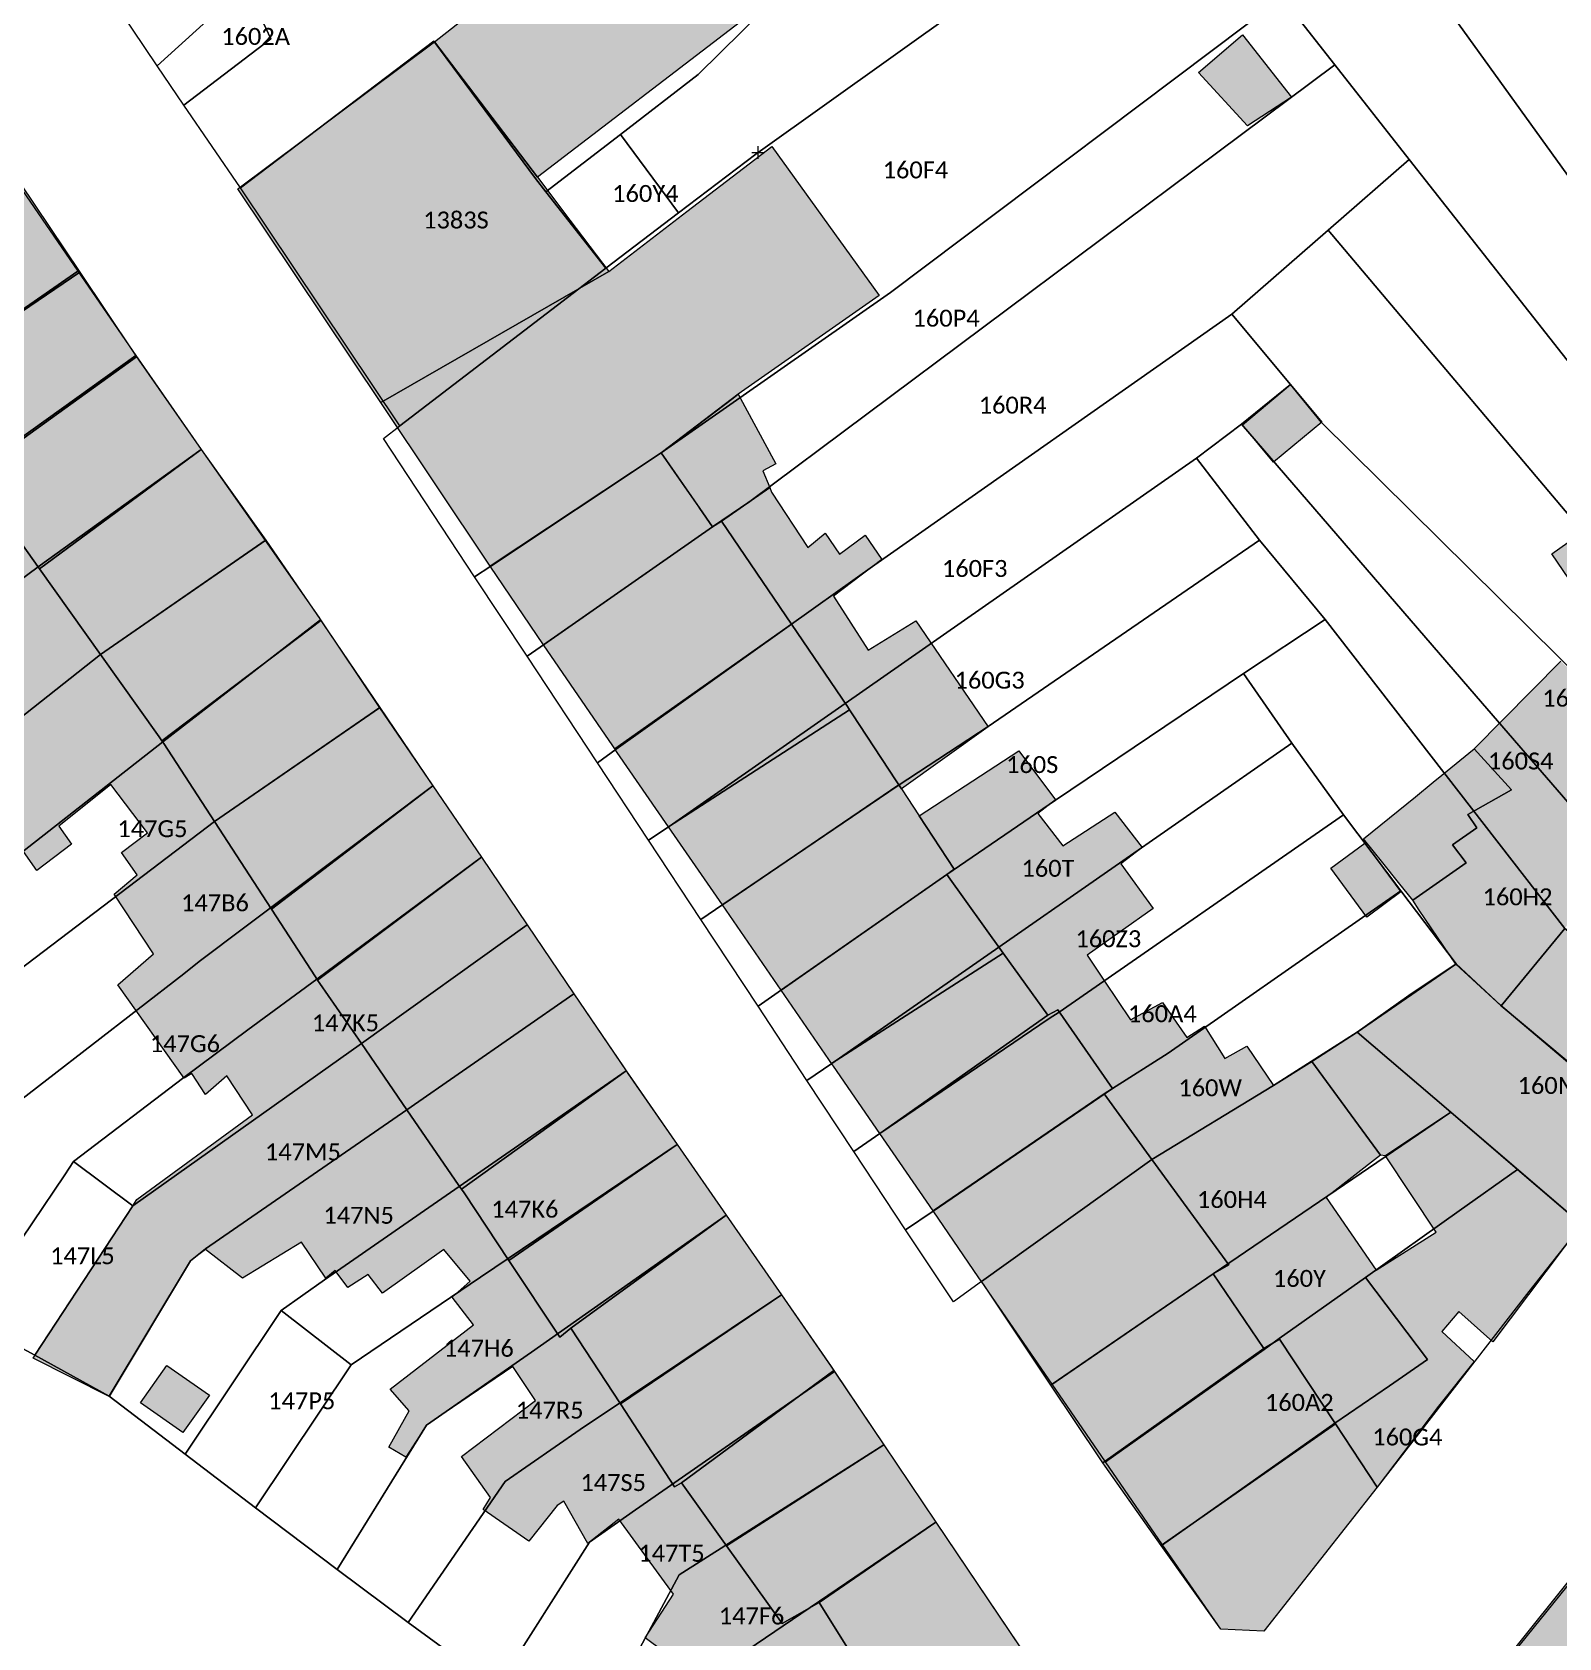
# Model space of a CAD drawing. Header units: metres. Extents: x 113120 to 240396, y 120329 to 242116.
# Drawn here: x 119689.6 to 119761.8, y 121585.9 to 121661.8 of the extents above; entities that cross this region are included whole.
import ezdxf

# ---------------------------------------------------------------- set-up
doc = ezdxf.new("R2010")
doc.units = ezdxf.units.M
doc.header["$LTSCALE"] = 3
doc.header["$PDMODE"] = 2
doc.header["$PDSIZE"] = 0.3
for name, color, linetype, lineweight in [('Bpn_CaPa', 78, 'Continuous', 0), ('Bpn_ReBu', 4, 'Continuous', 0), ('Bpt_CaNu', 7, 'Continuous', 0), ('Bpt_PrSt', 7, 'Continuous', 0), ('Hachure bâtiment', 11, 'Continuous', 0)]:
    doc.layers.add(name, color=color, linetype=linetype, lineweight=lineweight)
doc.styles.add('Legend', font='')
doc.styles.get('Legend').set_extended_font_data('Calibri')

msp = doc.modelspace()

# ---------------------------------------------------------------- hatches: boundary and pattern name
at = {"layer": 'Hachure bâtiment'}
h = msp.add_hatch(color=256, dxfattribs=at)
h.dxf.hatch_style = 1
h.paths.add_polyline_path([(119652.556, 121692.078), (119654.746, 121688.907), (119657.304, 121685.201), (119660.203, 121681.001), (119662.68, 121677.331), (119664.253, 121675.001), (119665.271, 121673.485), (119667.87, 121669.618), (119667.486, 121669.351), (119670.274, 121665.32), (119672.672, 121661.852), (119674.886, 121658.651), (119677.029, 121655.497), (119679.113, 121652.429), (119681.203, 121649.351), (119681.291, 121649.221), (119681.415, 121649.033), (119683.989, 121645.103), (119686.609, 121641.103), (119686.775, 121640.854), (119689.936, 121636.418), (119692.819, 121632.368), (119695.594, 121628.471), (119695.724, 121628.288), (119695.806, 121628.162), (119698.208, 121624.471), (119700.9, 121620.332), (119702.981, 121617.135), (119703.081, 121616.981), (119703.187, 121616.826), (119705.149, 121613.981), (119707.302, 121610.85), (119709.764, 121607.271), (119709.876, 121607.107), (119710.001, 121606.919), (119712.12, 121603.734), (119714.536, 121600.101), (119715.053, 121600.534), (119717.391, 121596.955), (119719.953, 121593.034), (119720.286, 121593.218), (119722.405, 121590.252), (119725.036, 121586.568), (119726.786, 121587.568), (119728.734, 121584.467), (119725.953, 121582.151), (119722.97, 121585.034), (119721.97, 121583.368), (119718.57, 121585.901), (119719.903, 121587.968), (119717.32, 121591.501), (119715.853, 121590.351), (119714.72, 121592.351), (119714.403, 121592.151), (119713.07, 121590.468), (119710.903, 121591.968), (119711.253, 121592.534), (119709.886, 121594.468), (119713.386, 121597.118), (119712.303, 121598.718), (119708.22, 121595.951), (119707.253, 121594.434), (119706.453, 121594.901), (119707.403, 121596.618), (119706.503, 121597.651), (119710.453, 121600.684), (119709.445, 121602.001), (119710.286, 121602.751), (119709.053, 121604.251), (119706.153, 121602.184), (119705.47, 121603.068), (119704.503, 121602.451), (119703.903, 121603.251), (119703.47, 121602.901), (119702.32, 121604.601), (119699.536, 121602.901), (119697.786, 121604.251), (119697.07, 121603.718), (119693.22, 121597.301), (119689.636, 121599.118), (119694.339, 121606.316), (119694.536, 121606.618), (119700.003, 121610.618), (119698.786, 121612.451), (119697.786, 121611.568), (119697.136, 121612.568), (119696.779, 121612.352), (119693.636, 121616.751), (119695.32, 121618.218), (119693.47, 121621.034), (119694.553, 121621.951), (119693.803, 121623.001), (119695.036, 121623.934), (119693.303, 121626.218), (119690.853, 121624.251), (119691.453, 121623.401), (119689.803, 121622.151), (119686.277, 121627.167), (119689.17, 121629.401), (119687.886, 121631.318), (119682.92, 121627.784), (119681.136, 121630.351), (119685.053, 121632.934), (119684.403, 121633.934), (119685.803, 121634.901), (119684.853, 121636.151), (119681.22, 121633.951), (119679.799, 121636.281), (119678.903, 121637.751), (119682.053, 121640.018), (119683.036, 121638.684), (119683.67, 121639.151), (119681.103, 121643.018), (119679.036, 121641.868), (119676.536, 121645.951), (119673.303, 121643.901), (119672.453, 121645.251), (119671.453, 121644.618), (119670.303, 121646.568), (119667.62, 121644.501), (119666.736, 121645.934), (119668.103, 121646.801), (119667.82, 121647.151), (119669.253, 121648.184), (119668.203, 121649.684), (119667.236, 121648.951), (119665.87, 121651.051), (119669.303, 121653.368), (119668.73, 121654.402), (119671.103, 121656.234), (119670.053, 121657.651), (119664.803, 121654.201), (119663.803, 121655.701), (119659.486, 121653.268), (119657.353, 121656.234), (119659.953, 121658.151), (119657.625, 121662.276), (119657.858, 121662.454), (119659.703, 121663.868), (119655.345, 121671.193), (119657.203, 121672.051), (119659.012, 121669.013), (119660.17, 121667.068), (119661.986, 121668.551), (119661.103, 121670.351), (119661.953, 121670.901), (119660.803, 121672.801), (119659.036, 121671.501), (119657.703, 121673.792), (119654.703, 121672.134), (119653.253, 121674.684), (119651.803, 121673.751), (119651.37, 121674.501), (119650.486, 121673.818), (119652.786, 121670.001), (119651.588, 121669.563), (119651.236, 121669.434), (119652.203, 121667.618), (119650.736, 121667.068), (119649.986, 121669.018), (119649.653, 121668.901), (119648.253, 121671.768), (119646.236, 121669.318), (119647.353, 121667.118), (119644.103, 121664.751), (119642.37, 121662.451), (119643.286, 121660.984), (119641.786, 121659.843), (119641.153, 121660.951), (119639.986, 121659.868), (119638.57, 121662.201), (119636.053, 121659.668), (119634.668, 121661.354), (119634.771, 121661.5), (119634.901, 121661.684), (119637.653, 121665.568), (119637.236, 121665.934), (119639.672, 121669.432), (119642.053, 121672.851), (119642.453, 121672.601), (119644.203, 121675.001), (119645.544, 121676.845), (119647.726, 121679.846), (119648.921, 121681.49), (119649.618, 121680.35), (119650.703, 121678.718), (119653.82, 121680.701), (119652.859, 121682.188), (119653.089, 121682.348), (119653.321, 121682.538), (119653.703, 121682.851), (119652.903, 121684.051), (119651.77, 121683.251), (119650.97, 121684.618), (119653.82, 121686.501), (119652.885, 121687.9), (119651.503, 121690.035), (119651.503, 121691.318), (119652.471, 121692.202)])
h = msp.add_hatch(color=256, dxfattribs=at)
h.dxf.hatch_style = 1
h.paths.add_polyline_path([(119723.07, 121662.268), (119713.47, 121654.918), (119708.602, 121661.309), (119718.12, 121668.801)], flags=17)
h = msp.add_hatch(color=256, dxfattribs=at)
h.dxf.hatch_style = 1
h.paths.add_polyline_path([(119716.841, 121650.461), (119706.062, 121644.278), (119699.317, 121654.363), (119708.602, 121661.309), (119713.47, 121654.918), (119715.007, 121652.885)], flags=17)
h = msp.add_hatch(color=256, dxfattribs=at)
h.dxf.hatch_style = 1
h.paths.add_polyline_path([(119749.12, 121658.701), (119747.036, 121657.351), (119744.72, 121659.868), (119746.803, 121661.651)])
h = msp.add_hatch(color=256, dxfattribs=at)
h.dxf.hatch_style = 1
h.paths.add_polyline_path([(119729.626, 121649.323), (119722.967, 121644.661), (119719.32, 121641.901), (119711.241, 121636.532), (119706.062, 121644.278), (119716.841, 121650.461), (119720.538, 121653.295), (119724.556, 121656.375)])
h = msp.add_hatch(color=256, dxfattribs=at)
h.dxf.hatch_style = 1
h.paths.add_polyline_path([(119691.834, 121650.432), (119683.989, 121645.103), (119681.415, 121649.033), (119681.291, 121649.221), (119689.004, 121654.652)], flags=17)
h = msp.add_hatch(color=256, dxfattribs=at)
h.dxf.hatch_style = 1
h.paths.add_polyline_path([(119694.394, 121646.614), (119694.52, 121646.427), (119686.775, 121640.854), (119686.609, 121641.103), (119683.989, 121645.103), (119691.834, 121650.432)], flags=17)
h = msp.add_hatch(color=256, dxfattribs=at)
h.dxf.hatch_style = 1
h.paths.add_polyline_path([(119779.853, 121646.201), (119782.47, 121643.201), (119780.442, 121639.413), (119779.203, 121640.401), (119775.653, 121636.201), (119775.32, 121636.501), (119772.471, 121632.933), (119770.101, 121629.965), (119769.989, 121629.824), (119769.841, 121629.654), (119767.311, 121626.741), (119764.12, 121623.068), (119764.703, 121622.668), (119762.03, 121619.423), (119759.02, 121615.768), (119756.878, 121617.734), (119755.158, 121620.288), (119754.853, 121620.751), (119757.37, 121622.518), (119756.72, 121623.368), (119757.87, 121624.168), (119757.453, 121624.801), (119759.52, 121625.968), (119757.753, 121627.901), (119761.853, 121632.051), (119762.32, 121631.601), (119763.47, 121632.968), (119762.42, 121634.251), (119763.053, 121634.718), (119761.42, 121637.118), (119762.82, 121638.118), (119762.253, 121638.818), (119763.87, 121640.018), (119768.27, 121635.051), (119769.57, 121636.451), (119766.423, 121640.84), (119766.403, 121640.868), (119770.07, 121644.201), (119771.67, 121641.851), (119776.753, 121645.668), (119776.003, 121646.718), (119778.37, 121648.751)])
h = msp.add_hatch(color=256, dxfattribs=at)
h.dxf.hatch_style = 1
h.paths.add_polyline_path([(119694.623, 121646.279), (119697.584, 121642.049), (119689.936, 121636.418), (119686.775, 121640.854), (119694.52, 121646.427)], flags=17)
h = msp.add_hatch(color=256, dxfattribs=at)
h.dxf.hatch_style = 1
h.paths.add_polyline_path([(119750.553, 121643.351), (119748.27, 121641.451), (119746.803, 121643.218), (119749.07, 121645.118)])
h = msp.add_hatch(color=256, dxfattribs=at)
h.dxf.hatch_style = 1
h.paths.add_polyline_path([(119721.064, 121639.393), (119720.55, 121640.131), (119719.32, 121641.901), (119722.72, 121644.474), (119722.967, 121644.661), (119724.738, 121641.37), (119724.13, 121641.043), (119724.453, 121640.256), (119722.17, 121638.668), (119722.077, 121638.608), (119721.753, 121638.401), (119721.151, 121639.267)], flags=17)
h = msp.add_hatch(color=256, dxfattribs=at)
h.dxf.hatch_style = 1
h.paths.add_polyline_path([(119700.596, 121637.746), (119692.819, 121632.368), (119689.936, 121636.418), (119697.584, 121642.049)], flags=17)
h = msp.add_hatch(color=256, dxfattribs=at)
h.dxf.hatch_style = 1
h.paths.add_polyline_path([(119721.151, 121639.267), (119721.753, 121638.401), (119713.758, 121632.822), (119711.241, 121636.532), (119719.32, 121641.901)], flags=17)
h = msp.add_hatch(color=256, dxfattribs=at)
h.dxf.hatch_style = 1
h.paths.add_polyline_path([(119724.535, 121640.042), (119726.253, 121637.418), (119727.07, 121638.101), (119727.753, 121637.101), (119728.97, 121638.001), (119729.753, 121636.851), (119727.47, 121635.118), (119729.103, 121632.568), (119731.353, 121633.951), (119734.77, 121628.951), (119730.676, 121626.022), (119730.557, 121626.204), (119730.433, 121626.392), (119728.353, 121629.564), (119728.23, 121629.752), (119728.121, 121629.911), (119725.481, 121633.797), (119722.17, 121638.668), (119724.453, 121640.256)])
h = msp.add_hatch(color=256, dxfattribs=at)
h.dxf.hatch_style = 1
h.paths.add_polyline_path([(119725.481, 121633.797), (119717.133, 121627.907), (119717.036, 121628.049), (119713.758, 121632.822), (119721.753, 121638.401), (119722.17, 121638.668)], flags=17)
h = msp.add_hatch(color=256, dxfattribs=at)
h.dxf.hatch_style = 1
h.paths.add_polyline_path([(119703.134, 121634.123), (119703.236, 121633.976), (119695.724, 121628.288), (119695.594, 121628.471), (119692.819, 121632.368), (119700.596, 121637.746)], flags=17)
h = msp.add_hatch(color=256, dxfattribs=at)
h.dxf.hatch_style = 1
h.paths.add_polyline_path([(119703.362, 121633.789), (119706.028, 121629.857), (119698.208, 121624.471), (119695.806, 121628.162), (119695.724, 121628.288), (119703.236, 121633.976)], flags=17)
h = msp.add_hatch(color=256, dxfattribs=at)
h.dxf.hatch_style = 1
h.paths.add_polyline_path([(119728.121, 121629.911), (119728.23, 121629.752), (119719.673, 121624.219), (119717.248, 121627.739), (119717.133, 121627.907), (119725.481, 121633.797)], flags=17)
h = msp.add_hatch(color=256, dxfattribs=at)
h.dxf.hatch_style = 1
h.paths.add_polyline_path([(119708.53, 121626.164), (119700.9, 121620.332), (119698.208, 121624.471), (119706.028, 121629.857)], flags=17)
h = msp.add_hatch(color=256, dxfattribs=at)
h.dxf.hatch_style = 1
h.paths.add_polyline_path([(119728.353, 121629.564), (119730.433, 121626.392), (119730.557, 121626.204), (119722.214, 121620.53), (119719.673, 121624.219), (119728.23, 121629.752)])
h = msp.add_hatch(color=256, dxfattribs=at)
h.dxf.hatch_style = 1
h.paths.add_polyline_path([(119737.953, 121625.501), (119737.12, 121624.851), (119738.303, 121623.318), (119740.77, 121624.918), (119742.053, 121623.251), (119741.053, 121622.468), (119742.57, 121620.368), (119739.453, 121618.151), (119740.271, 121616.934), (119741.503, 121615.101), (119743.02, 121615.918), (119744.17, 121614.268), (119745.003, 121614.801), (119745.97, 121613.268), (119747.003, 121613.851), (119748.27, 121612.001), (119750.078, 121613.134), (119753.32, 121608.701), (119750.753, 121606.701), (119753.12, 121603.268), (119755.953, 121605.068), (119753.553, 121608.668), (119756.644, 121610.739), (119762.824, 121605.45), (119758.631, 121599.888), (119757.02, 121601.318), (119756.22, 121600.368), (119757.753, 121598.951), (119756.07, 121596.851), (119753.17, 121593.018), (119751.195, 121596.012), (119748.553, 121600.018), (119747.803, 121599.568), (119745.42, 121603.101), (119746.153, 121603.518), (119742.517, 121608.499), (119740.253, 121611.601), (119740.653, 121611.851), (119738.07, 121615.568), (119737.603, 121615.318), (119735.491, 121618.254), (119732.82, 121621.968), (119733.17, 121622.218), (119731.521, 121624.734), (119736.22, 121627.818)])
h = msp.add_hatch(color=256, dxfattribs=at)
h.dxf.hatch_style = 1
h.paths.add_polyline_path([(119757.453, 121624.801), (119757.87, 121624.168), (119756.72, 121623.368), (119757.37, 121622.518), (119754.853, 121620.751), (119754.174, 121621.597), (119753.427, 121622.528), (119752.523, 121623.655), (119754.977, 121625.647), (119755.817, 121626.329), (119756.227, 121626.662), (119757.753, 121627.901), (119759.52, 121625.968)])
h = msp.add_hatch(color=256, dxfattribs=at)
h.dxf.hatch_style = 1
h.paths.add_polyline_path([(119710.82, 121622.784), (119703.081, 121616.981), (119702.981, 121617.135), (119700.9, 121620.332), (119708.53, 121626.164)], flags=17)
h = msp.add_hatch(color=256, dxfattribs=at)
h.dxf.hatch_style = 1
h.paths.add_polyline_path([(119730.676, 121626.022), (119731.521, 121624.734), (119733.17, 121622.218), (119732.82, 121621.968), (119724.988, 121616.502), (119722.214, 121620.53), (119730.557, 121626.204)])
h = msp.add_hatch(color=256, dxfattribs=at)
h.dxf.hatch_style = 1
h.paths.add_polyline_path([(119754.279, 121621.15), (119752.67, 121619.951), (119750.97, 121622.268), (119752.579, 121623.45)], flags=17)
h = msp.add_hatch(color=256, dxfattribs=at)
h.dxf.hatch_style = 1
h.paths.add_polyline_path([(119712.988, 121619.585), (119705.149, 121613.981), (119703.187, 121616.826), (119703.081, 121616.981), (119710.82, 121622.784)], flags=17)
h = msp.add_hatch(color=256, dxfattribs=at)
h.dxf.hatch_style = 1
h.paths.add_polyline_path([(119802.653, 121608.868), (119804.12, 121609.818), (119802.57, 121612.351), (119803.32, 121612.768), (119801.553, 121615.468), (119802.603, 121616.151), (119807.51, 121608.185), (119804.505, 121606.219), (119803.651, 121608.274)], flags=16)
h.paths.add_polyline_path([(119813.703, 121607.118), (119811.003, 121605.551), (119812.103, 121603.851), (119810.703, 121603.001), (119802.603, 121616.151), (119801.553, 121615.468), (119803.32, 121612.768), (119802.57, 121612.351), (119804.12, 121609.818), (119802.653, 121608.868), (119802.47, 121609.318), (119801.003, 121608.301), (119801.87, 121606.668), (119800.27, 121605.618), (119798.02, 121608.968), (119796.303, 121606.818), (119798.603, 121603.468), (119795.567, 121600.722), (119794.77, 121600.001), (119793.703, 121601.201), (119792.42, 121602.168), (119792.12, 121601.518), (119791.02, 121602.468), (119789.87, 121600.801), (119791.37, 121599.918), (119794.87, 121594.018), (119793.553, 121593.101), (119792.403, 121595.001), (119789.653, 121593.251), (119785.424, 121590.246), (119785.22, 121590.101), (119783.153, 121593.268), (119779.753, 121588.651), (119780.97, 121587.551), (119782.253, 121585.618), (119778.92, 121582.868), (119777.07, 121585.701), (119776.203, 121586.851), (119772.52, 121584.301), (119768.22, 121587.918), (119767.12, 121587.318), (119768.403, 121585.551), (119766.353, 121584.318), (119768.191, 121581.554), (119771.02, 121577.301), (119773.853, 121579.001), (119776.303, 121575.151), (119769.236, 121570.168), (119766.719, 121573.933), (119763.853, 121578.218), (119759.102, 121584.693), (119766.702, 121594.175), (119774.603, 121587.818), (119777.07, 121590.818), (119780.807, 121595.364), (119783.855, 121599.07), (119783.977, 121599.219), (119784.112, 121599.399), (119786.95, 121603.186), (119789.62, 121606.751), (119790.303, 121606.268), (119792.47, 121609.868), (119784.695, 121615.947), (119787.308, 121619.456), (119795.103, 121613.118), (119797.702, 121616.385), (119800.405, 121619.783), (119802.85, 121622.856)])
h = msp.add_hatch(color=256, dxfattribs=at)
h.dxf.hatch_style = 1
h.paths.add_polyline_path([(119735.491, 121618.254), (119727.374, 121613.037), (119727.246, 121613.223), (119724.988, 121616.502), (119732.82, 121621.968)])
h = msp.add_hatch(color=256, dxfattribs=at)
h.dxf.hatch_style = 1
h.paths.add_polyline_path([(119715.189, 121616.337), (119707.302, 121610.85), (119705.149, 121613.981), (119712.988, 121619.585)], flags=17)
h = msp.add_hatch(color=256, dxfattribs=at)
h.dxf.hatch_style = 1
h.paths.add_polyline_path([(119769.607, 121613.414), (119766.753, 121610.001), (119766.412, 121609.593), (119759.02, 121615.768), (119762.03, 121619.423)])
h = msp.add_hatch(color=256, dxfattribs=at)
h.dxf.hatch_style = 1
h.paths.add_polyline_path([(119737.603, 121615.318), (119729.649, 121609.731), (119727.459, 121612.913), (119727.374, 121613.037), (119735.491, 121618.254)])
h = msp.add_hatch(color=256, dxfattribs=at)
h.dxf.hatch_style = 1
h.paths.add_polyline_path([(119759.02, 121615.768), (119766.412, 121609.593), (119762.824, 121605.45), (119756.644, 121610.739), (119752.224, 121614.522), (119756.878, 121617.734)])
h = msp.add_hatch(color=256, dxfattribs=at)
h.dxf.hatch_style = 1
h.paths.add_polyline_path([(119717.535, 121612.876), (119717.661, 121612.69), (119709.876, 121607.107), (119709.764, 121607.271), (119707.302, 121610.85), (119715.189, 121616.337)], flags=17)
h = msp.add_hatch(color=256, dxfattribs=at)
h.dxf.hatch_style = 1
h.paths.add_polyline_path([(119740.653, 121611.851), (119740.253, 121611.601), (119732.17, 121606.068), (119729.649, 121609.731), (119737.603, 121615.318), (119738.07, 121615.568)])
h = msp.add_hatch(color=256, dxfattribs=at)
h.dxf.hatch_style = 1
h.paths.add_polyline_path([(119753.32, 121608.701), (119750.078, 121613.134), (119752.224, 121614.522), (119756.644, 121610.739), (119753.553, 121608.668)], flags=17)
h = msp.add_hatch(color=256, dxfattribs=at)
h.dxf.hatch_style = 1
h.paths.add_polyline_path([(119717.747, 121612.567), (119720.069, 121609.217), (119712.12, 121603.734), (119710.001, 121606.919), (119709.876, 121607.107), (119717.661, 121612.69)], flags=17)
h = msp.add_hatch(color=256, dxfattribs=at)
h.dxf.hatch_style = 1
h.paths.add_polyline_path([(119742.517, 121608.499), (119734.466, 121602.731), (119734.338, 121602.917), (119732.17, 121606.068), (119740.253, 121611.601)], flags=17)
h = msp.add_hatch(color=256, dxfattribs=at)
h.dxf.hatch_style = 1
h.paths.add_polyline_path([(119722.389, 121605.871), (119715.053, 121600.534), (119714.536, 121600.101), (119712.12, 121603.734), (119720.069, 121609.217)], flags=17)
h = msp.add_hatch(color=256, dxfattribs=at)
h.dxf.hatch_style = 1
h.paths.add_polyline_path([(119746.153, 121603.518), (119745.42, 121603.101), (119737.739, 121597.836), (119734.55, 121602.606), (119734.466, 121602.731), (119742.517, 121608.499)], flags=17)
h = msp.add_hatch(color=256, dxfattribs=at)
h.dxf.hatch_style = 1
h.paths.add_polyline_path([(119725.003, 121602.101), (119717.391, 121596.955), (119715.053, 121600.534), (119722.389, 121605.871)], flags=17)
h = msp.add_hatch(color=256, dxfattribs=at)
h.dxf.hatch_style = 1
h.paths.add_polyline_path([(119747.803, 121599.568), (119740.193, 121594.167), (119740.068, 121594.354), (119737.739, 121597.836), (119745.42, 121603.101)], flags=17)
h = msp.add_hatch(color=256, dxfattribs=at)
h.dxf.hatch_style = 1
h.paths.add_polyline_path([(119727.353, 121598.713), (119727.481, 121598.528), (119720.286, 121593.218), (119719.953, 121593.034), (119717.391, 121596.955), (119725.003, 121602.101)], flags=17)
h = msp.add_hatch(color=256, dxfattribs=at)
h.dxf.hatch_style = 1
h.paths.add_polyline_path([(119751.195, 121596.012), (119742.963, 121590.26), (119740.303, 121594.009), (119740.193, 121594.167), (119747.803, 121599.568), (119748.553, 121600.018)])
h = msp.add_hatch(color=256, dxfattribs=at)
h.dxf.hatch_style = 1
h.paths.add_polyline_path([(119697.97, 121597.368), (119696.703, 121595.601), (119694.703, 121597.001), (119695.953, 121598.768)], flags=17)
h = msp.add_hatch(color=256, dxfattribs=at)
h.dxf.hatch_style = 1
h.paths.add_polyline_path([(119727.593, 121598.363), (119729.847, 121595.013), (119722.405, 121590.252), (119720.286, 121593.218), (119727.481, 121598.528)])
h = msp.add_hatch(color=256, dxfattribs=at)
h.dxf.hatch_style = 1
h.paths.add_polyline_path([(119753.17, 121593.018), (119747.803, 121586.218), (119745.77, 121586.301), (119742.963, 121590.26), (119751.195, 121596.012)])
h = msp.add_hatch(color=256, dxfattribs=at)
h.dxf.hatch_style = 1
h.paths.add_polyline_path([(119732.301, 121591.366), (119726.786, 121587.568), (119725.036, 121586.568), (119722.405, 121590.252), (119729.847, 121595.013)])
h = msp.add_hatch(color=256, dxfattribs=at)
h.dxf.hatch_style = 1
h.paths.add_polyline_path([(119736.82, 121584.651), (119737.162, 121584.162), (119731.603, 121579.901), (119728.734, 121584.467), (119726.786, 121587.568), (119732.301, 121591.366)])

# ---------------------------------------------------------------- linework, layer by layer
at = {"layer": 'Bpn_CaPa'}
for points in [[(119752.342, 121683.664), (119755.789, 121686.232), (119777.47, 121652.35), (119782.153, 121645.15), (119785.953, 121641.85), (119789.771, 121638.622), (119786.525, 121634.567), (119783.261, 121630.55), (119775.32, 121636.5), (119771.67, 121641.85), (119751.149, 121670.306), (119748.723, 121673.67), (119753.999, 121677.425), (119750.78, 121682.497), (119752.342, 121683.664)], [(119699.433, 121654.412), (119696.753, 121658.331), (119700.864, 121661.459), (119699.691, 121663.998), (119708.608, 121670.863), (119710.214, 121672.099), (119710.044, 121674.292), (119714.524, 121677.489), (119715.295, 121676.377), (119718.638, 121671.324), (119721.422, 121667.051), (119724.188, 121662.844), (119721.076, 121659.768), (119717.399, 121656.935), (119713.864, 121654.232), (119713.378, 121654.861), (119708.57, 121661.35), (119699.433, 121654.412)], [(119699.691, 121663.998), (119695.503, 121660.188), (119690.834, 121667.129), (119690.964, 121667.219), (119690.904, 121667.299), (119697.194, 121672.519), (119701.934, 121676.394), (119705.784, 121671.619), (119698.804, 121665.919), (119699.691, 121663.998)], [(119748.67, 121663.417), (119730.163, 121649.476), (119719.32, 121641.9), (119711.262, 121636.545), (119710.501, 121636.039), (119706.193, 121642.567), (119706.973, 121643.165), (119716.704, 121650.625), (119720.143, 121653.236), (119723.794, 121656.006), (119723.903, 121656.09), (119739.914, 121667.523), (119741.595, 121668.639), (119748.723, 121673.67), (119751.149, 121670.306), (119746.203, 121666.567), (119748.67, 121663.417)], [(119717.399, 121656.935), (119721.076, 121659.768), (119724.188, 121662.844), (119728.252, 121665.811), (119734.973, 121670.719), (119736.453, 121671.8), (119737.456, 121672.554), (119738.358, 121673.226), (119741.595, 121668.639), (119739.914, 121667.523), (119723.903, 121656.09), (119723.794, 121656.006), (119720.143, 121653.236), (119717.399, 121656.935)], [(119751.17, 121660.233), (119748.67, 121663.417), (119746.203, 121666.567), (119751.149, 121670.306), (119771.67, 121641.85), (119775.32, 121636.5), (119783.261, 121630.55), (119780.293, 121626.898), (119772.471, 121632.932), (119768.955, 121637.53), (119766.403, 121640.867), (119754.682, 121655.756), (119751.17, 121660.233)], [(119695.503, 121660.188), (119699.691, 121663.998), (119700.864, 121661.459), (119696.753, 121658.331), (119695.503, 121660.188)], [(119751.17, 121660.233), (119723.507, 121639.595), (119721.753, 121638.4), (119713.798, 121632.849), (119712.983, 121632.28), (119710.501, 121636.039), (119711.262, 121636.545), (119719.32, 121641.9), (119730.163, 121649.476), (119748.67, 121663.417), (119751.17, 121660.233)], [(119699.433, 121654.412), (119708.57, 121661.35), (119713.378, 121654.861), (119713.864, 121654.232), (119716.704, 121650.625), (119706.973, 121643.165), (119699.433, 121654.412)], [(119751.17, 121660.233), (119754.682, 121655.756), (119750.849, 121652.413), (119746.303, 121648.45), (119729.42, 121636.595), (119726.638, 121634.62), (119717.201, 121627.889), (119716.304, 121627.249), (119712.983, 121632.28), (119713.798, 121632.849), (119721.753, 121638.4), (119723.507, 121639.595), (119751.17, 121660.233)], [(119716.704, 121650.625), (119713.864, 121654.232), (119717.399, 121656.935), (119720.143, 121653.236), (119716.704, 121650.625)], [(119754.682, 121655.756), (119766.403, 121640.867), (119768.955, 121637.53), (119772.471, 121632.932), (119780.293, 121626.898), (119777.619, 121623.608), (119770.008, 121629.847), (119768, 121632.188), (119764.45, 121636.325), (119750.849, 121652.413), (119754.682, 121655.756)], [(119691.747, 121650.474), (119683.989, 121645.102), (119680.439, 121642.748), (119658.553, 121628.317), (119657.178, 121626.152), (119652.739, 121629.005), (119654.053, 121631.1), (119677.736, 121647.06), (119688.925, 121654.597), (119691.747, 121650.474)], [(119749.07, 121645.117), (119746.303, 121648.45), (119750.849, 121652.413), (119764.45, 121636.325), (119768, 121632.188), (119770.008, 121629.847), (119777.619, 121623.608), (119775.184, 121620.612), (119767.312, 121626.74), (119750.536, 121643.333), (119749.07, 121645.117)], [(119691.747, 121650.474), (119694.484, 121646.496), (119686.72, 121640.933), (119679.803, 121636.283), (119663.42, 121625.653), (119657.604, 121616.754), (119652.959, 121619.399), (119657.178, 121626.152), (119658.553, 121628.317), (119680.439, 121642.748), (119683.989, 121645.102), (119691.747, 121650.474)], [(119716.304, 121627.249), (119717.201, 121627.889), (119726.638, 121634.62), (119729.42, 121636.595), (119746.303, 121648.45), (119749.07, 121645.117), (119746.757, 121643.256), (119744.62, 121641.65), (119728.025, 121630.048), (119719.705, 121624.239), (119718.716, 121623.594), (119716.304, 121627.249)], [(119669.866, 121621.679), (119663.023, 121613.675), (119661.108, 121614.716), (119657.604, 121616.754), (119663.42, 121625.653), (119679.803, 121636.283), (119686.72, 121640.933), (119694.484, 121646.496), (119697.583, 121642.048), (119689.875, 121636.501), (119685.074, 121632.965), (119682, 121630.686), (119669.866, 121621.679)], [(119749.07, 121645.117), (119750.536, 121643.333), (119767.312, 121626.74), (119775.184, 121620.612), (119772.183, 121616.919), (119764.703, 121622.667), (119764.145, 121623.096), (119762.174, 121625.38), (119757.849, 121630.389), (119746.757, 121643.256), (119749.07, 121645.117)], [(119744.62, 121641.65), (119746.757, 121643.256), (119757.849, 121630.389), (119762.174, 121625.38), (119764.145, 121623.096), (119764.703, 121622.667), (119772.183, 121616.919), (119769.441, 121613.545), (119762.03, 121619.422), (119750.703, 121634.017), (119747.603, 121637.767), (119744.62, 121641.65)], [(119669.866, 121621.679), (119682, 121630.686), (119685.074, 121632.965), (119689.875, 121636.501), (119697.583, 121642.048), (119700.632, 121637.77), (119692.819, 121632.367), (119675.157, 121618.408), (119669.866, 121621.679)], [(119721.196, 121619.837), (119718.716, 121623.594), (119719.705, 121624.239), (119728.025, 121630.048), (119744.62, 121641.65), (119747.603, 121637.767), (119734.77, 121628.967), (119730.517, 121626.176), (119722.238, 121620.546), (119721.196, 121619.837)], [(119674.238, 121607.539), (119669.56, 121610.072), (119675.157, 121618.408), (119692.819, 121632.367), (119700.632, 121637.77), (119703.219, 121633.999), (119695.767, 121628.235), (119679.803, 121615.75), (119674.238, 121607.539)], [(119746.853, 121631.467), (119737.964, 121625.485), (119732.82, 121621.967), (119725.005, 121616.513), (119723.899, 121615.741), (119721.196, 121619.837), (119722.238, 121620.546), (119730.517, 121626.176), (119734.77, 121628.967), (119747.603, 121637.767), (119750.703, 121634.017), (119746.853, 121631.467)], [(119679.803, 121615.75), (119695.767, 121628.235), (119703.219, 121633.999), (119706.011, 121629.845), (119698.208, 121624.47), (119694.132, 121621.365), (119683.686, 121613.45), (119679.803, 121615.75)], [(119746.853, 121631.467), (119750.703, 121634.017), (119762.03, 121619.422), (119769.441, 121613.545), (119766.268, 121609.642), (119758.993, 121615.79), (119756.902, 121617.752), (119754.285, 121621.192), (119751.57, 121624.783), (119749.13, 121628.175), (119746.853, 121631.467)], [(119746.853, 121631.467), (119749.13, 121628.175), (119735.286, 121618.54), (119727.385, 121613.043), (119726.213, 121612.238), (119723.899, 121615.741), (119725.005, 121616.513), (119732.82, 121621.967), (119737.964, 121625.485), (119746.853, 121631.467)], [(119708.53, 121626.163), (119697.479, 121617.86), (119696.764, 121617.278), (119688.12, 121610.6), (119683.686, 121613.45), (119694.132, 121621.365), (119698.208, 121624.47), (119706.011, 121629.845), (119708.53, 121626.163)], [(119728.432, 121608.875), (119726.213, 121612.238), (119727.385, 121613.043), (119735.286, 121618.54), (119749.13, 121628.175), (119751.57, 121624.783), (119738.137, 121615.471), (119737.659, 121615.162), (119729.655, 121609.734), (119728.432, 121608.875)], [(119683.045, 121602.837), (119688.12, 121610.6), (119696.764, 121617.278), (119697.479, 121617.86), (119708.53, 121626.163), (119710.82, 121622.783), (119703.044, 121617.016), (119699.78, 121614.632), (119696.753, 121612.383), (119691.546, 121608.405), (119691.136, 121607.783), (119686.533, 121600.966), (119683.045, 121602.837)], [(119730.87, 121605.181), (119728.432, 121608.875), (119729.655, 121609.734), (119737.659, 121615.162), (119738.137, 121615.471), (119751.57, 121624.783), (119754.285, 121621.192), (119752.314, 121619.82), (119743.283, 121613.519), (119740.653, 121611.85), (119732.171, 121606.067), (119730.87, 121605.181)], [(119694.339, 121606.315), (119691.546, 121608.405), (119696.753, 121612.383), (119699.78, 121614.632), (119703.044, 121617.016), (119710.82, 121622.783), (119712.988, 121619.584), (119705.149, 121613.98), (119694.339, 121606.315)], [(119734.467, 121602.729), (119733.133, 121601.775), (119730.87, 121605.181), (119732.171, 121606.067), (119740.653, 121611.85), (119743.283, 121613.519), (119752.314, 121619.82), (119754.285, 121621.192), (119756.902, 121617.752), (119754.663, 121616.244), (119752.219, 121614.525), (119748.27, 121612), (119742.518, 121608.498), (119734.467, 121602.729)], [(119689.72, 121599.25), (119694.339, 121606.315), (119705.149, 121613.98), (119712.988, 121619.584), (119715.189, 121616.336), (119707.302, 121610.849), (119697.774, 121604.274), (119697.07, 121603.717), (119693.232, 121597.316), (119689.72, 121599.25)], [(119756.902, 121617.752), (119758.993, 121615.79), (119766.268, 121609.642), (119762.847, 121605.432), (119759.805, 121608.034), (119756.644, 121610.738), (119752.219, 121614.525), (119754.663, 121616.244), (119756.902, 121617.752)], [(119717.661, 121612.689), (119708.543, 121606.372), (119703.406, 121602.817), (119701.357, 121601.366), (119696.821, 121594.574), (119693.232, 121597.316), (119697.07, 121603.717), (119697.774, 121604.274), (119707.302, 121610.849), (119715.189, 121616.336), (119717.661, 121612.689)], [(119734.467, 121602.729), (119742.518, 121608.498), (119748.27, 121612), (119752.219, 121614.525), (119756.644, 121610.738), (119745.42, 121603.1), (119737.803, 121597.879), (119734.467, 121602.729)], [(119701.357, 121601.366), (119703.406, 121602.817), (119708.543, 121606.372), (119717.661, 121612.689), (119720.069, 121609.216), (119710.784, 121602.934), (119704.67, 121598.8), (119701.357, 121601.366)], [(119740.327, 121594.21), (119737.803, 121597.879), (119745.42, 121603.1), (119756.644, 121610.738), (119759.805, 121608.034), (119757.044, 121606.074), (119752.613, 121602.929), (119750.889, 121601.706), (119748.539, 121600.038), (119747.825, 121599.531), (119740.327, 121594.21)], [(119720.069, 121609.216), (119722.389, 121605.87), (119713.193, 121599.39), (119708.22, 121595.95), (119704.006, 121589.126), (119700.149, 121592.038), (119704.67, 121598.8), (119710.784, 121602.934), (119720.069, 121609.216)], [(119694.339, 121606.315), (119689.72, 121599.25), (119686.533, 121600.966), (119691.136, 121607.783), (119691.546, 121608.405), (119694.339, 121606.315)], [(119743.019, 121590.298), (119751.169, 121596.049), (119753.754, 121597.799), (119755.552, 121599.055), (119752.613, 121602.929), (119757.044, 121606.074), (119759.805, 121608.034), (119762.847, 121605.432), (119760.334, 121602.27), (119753.17, 121593.017), (119747.803, 121586.217), (119745.769, 121586.3), (119743.019, 121590.298)], [(119725.003, 121602.1), (119715.486, 121595.743), (119711.949, 121593.278), (119707.356, 121586.626), (119704.006, 121589.126), (119708.22, 121595.95), (119713.193, 121599.39), (119722.389, 121605.87), (119725.003, 121602.1)], [(119740.327, 121594.21), (119747.825, 121599.531), (119748.539, 121600.038), (119750.889, 121601.706), (119752.613, 121602.929), (119755.552, 121599.055), (119753.754, 121597.799), (119751.169, 121596.049), (119743.019, 121590.298), (119740.327, 121594.21)], [(119725.003, 121602.1), (119727.509, 121598.487), (119718.113, 121591.954), (119715.936, 121590.417), (119711.57, 121583.55), (119707.356, 121586.626), (119711.949, 121593.278), (119715.486, 121595.743), (119725.003, 121602.1)], [(119701.357, 121601.366), (119704.67, 121598.8), (119700.149, 121592.038), (119696.821, 121594.574), (119701.357, 121601.366)], [(119715.653, 121580.483), (119711.57, 121583.55), (119715.936, 121590.417), (119718.113, 121591.954), (119727.509, 121598.487), (119729.847, 121595.013), (119720.169, 121588.873), (119718.978, 121586.635), (119715.653, 121580.483)], [(119718.903, 121578.033), (119715.653, 121580.483), (119718.978, 121586.635), (119720.169, 121588.873), (119729.847, 121595.013), (119732.301, 121591.366), (119722.97, 121585.033), (119718.903, 121578.033)], [(119722.97, 121585.033), (119732.301, 121591.366), (119737.161, 121584.161), (119731.603, 121579.9), (119731.169, 121579.406), (119729.975, 121578.08), (119725.953, 121582.15), (119722.97, 121585.033)], [(119753.587, 121571.343), (119751.213, 121574.792), (119752.525, 121576.415), (119763.131, 121589.54), (119764.383, 121591.09), (119768.928, 121587.568), (119772.849, 121584.567), (119768.223, 121581.385), (119763.724, 121578.29), (119755.229, 121572.447), (119753.587, 121571.343)]]:
    msp.add_lwpolyline(points, close=True, dxfattribs=at)
msp.add_lwpolyline([(119675.762, 121581.887), (119653.337, 121609.055), (119661.108, 121614.716), (119663.023, 121613.675), (119663.023, 121613.675), (119669.56, 121610.072), (119674.238, 121607.539), (119683.045, 121602.837), (119686.533, 121600.966), (119689.72, 121599.25), (119693.232, 121597.316), (119696.821, 121594.574), (119700.149, 121592.038), (119704.006, 121589.126), (119707.356, 121586.626), (119711.57, 121583.55)], dxfattribs=at)
at = {"layer": 'Bpn_ReBu'}
for points in [[(119723.07, 121662.268), (119713.47, 121654.918), (119708.602, 121661.309), (119718.12, 121668.801), (119723.07, 121662.268)], [(119716.841, 121650.461), (119706.062, 121644.278), (119699.317, 121654.363), (119708.602, 121661.309), (119713.47, 121654.918), (119715.007, 121652.885), (119716.841, 121650.461)], [(119749.12, 121658.701), (119747.036, 121657.351), (119744.72, 121659.868), (119746.803, 121661.651), (119749.12, 121658.701)], [(119729.626, 121649.323), (119722.967, 121644.661), (119719.32, 121641.901), (119711.241, 121636.532), (119706.062, 121644.278), (119716.841, 121650.461), (119720.538, 121653.295), (119724.556, 121656.375), (119729.626, 121649.323)], [(119691.834, 121650.432), (119683.989, 121645.103), (119681.415, 121649.033), (119681.291, 121649.221), (119689.004, 121654.652), (119691.834, 121650.432)], [(119694.394, 121646.614), (119694.52, 121646.427), (119686.775, 121640.854), (119686.609, 121641.103), (119683.989, 121645.103), (119691.834, 121650.432), (119694.394, 121646.614)], [(119694.623, 121646.279), (119697.584, 121642.049), (119689.936, 121636.418), (119686.775, 121640.854), (119694.52, 121646.427), (119694.623, 121646.279)], [(119750.553, 121643.351), (119748.27, 121641.451), (119746.803, 121643.218), (119749.07, 121645.118), (119750.553, 121643.351)], [(119721.064, 121639.393), (119720.55, 121640.131), (119719.32, 121641.901), (119722.72, 121644.474), (119722.967, 121644.661), (119724.738, 121641.37), (119724.13, 121641.043), (119724.453, 121640.256), (119722.17, 121638.668), (119722.077, 121638.608), (119721.753, 121638.401), (119721.151, 121639.267), (119721.064, 121639.393)], [(119700.596, 121637.746), (119692.819, 121632.368), (119689.936, 121636.418), (119697.584, 121642.049), (119700.596, 121637.746)], [(119721.151, 121639.267), (119721.753, 121638.401), (119713.758, 121632.822), (119711.241, 121636.532), (119719.32, 121641.901), (119721.151, 121639.267)], [(119724.535, 121640.042), (119726.253, 121637.418), (119727.07, 121638.101), (119727.753, 121637.101), (119728.97, 121638.001), (119729.753, 121636.851), (119727.47, 121635.118), (119729.103, 121632.568), (119731.353, 121633.951), (119734.77, 121628.951), (119730.676, 121626.022), (119730.557, 121626.204), (119730.433, 121626.392), (119728.353, 121629.564), (119728.23, 121629.752), (119728.121, 121629.911), (119725.481, 121633.797), (119722.17, 121638.668), (119724.453, 121640.256), (119724.535, 121640.042)], [(119725.481, 121633.797), (119717.133, 121627.907), (119717.036, 121628.049), (119713.758, 121632.822), (119721.753, 121638.401), (119722.17, 121638.668), (119725.481, 121633.797)], [(119703.134, 121634.123), (119703.236, 121633.976), (119695.724, 121628.288), (119695.594, 121628.471), (119692.819, 121632.368), (119700.596, 121637.746), (119703.134, 121634.123)], [(119703.362, 121633.789), (119706.028, 121629.857), (119698.208, 121624.471), (119695.806, 121628.162), (119695.724, 121628.288), (119703.236, 121633.976), (119703.362, 121633.789)], [(119728.121, 121629.911), (119728.23, 121629.752), (119719.673, 121624.219), (119717.248, 121627.739), (119717.133, 121627.907), (119725.481, 121633.797), (119728.121, 121629.911)], [(119708.53, 121626.164), (119700.9, 121620.332), (119698.208, 121624.471), (119706.028, 121629.857), (119708.53, 121626.164)], [(119728.353, 121629.564), (119730.433, 121626.392), (119730.557, 121626.204), (119722.214, 121620.53), (119719.673, 121624.219), (119728.23, 121629.752), (119728.353, 121629.564)], [(119737.953, 121625.501), (119737.12, 121624.851), (119738.303, 121623.318), (119740.77, 121624.918), (119742.053, 121623.251), (119741.053, 121622.468), (119742.57, 121620.368), (119739.453, 121618.151), (119740.271, 121616.934), (119741.503, 121615.101), (119743.02, 121615.918), (119744.17, 121614.268), (119745.003, 121614.801), (119745.97, 121613.268), (119747.003, 121613.851), (119748.27, 121612.001), (119750.078, 121613.134), (119753.32, 121608.701), (119750.753, 121606.701), (119753.12, 121603.268), (119755.953, 121605.068), (119753.553, 121608.668), (119756.644, 121610.739), (119762.824, 121605.45), (119758.631, 121599.888), (119757.02, 121601.318), (119756.22, 121600.368), (119757.753, 121598.951), (119756.07, 121596.851), (119753.17, 121593.018), (119751.195, 121596.012), (119748.553, 121600.018), (119747.803, 121599.568), (119745.42, 121603.101), (119746.153, 121603.518), (119742.517, 121608.499), (119740.253, 121611.601), (119740.653, 121611.851), (119738.07, 121615.568), (119737.603, 121615.318), (119735.491, 121618.254), (119732.82, 121621.968), (119733.17, 121622.218), (119731.521, 121624.734), (119736.22, 121627.818), (119737.953, 121625.501)], [(119757.453, 121624.801), (119757.87, 121624.168), (119756.72, 121623.368), (119757.37, 121622.518), (119754.853, 121620.751), (119754.174, 121621.597), (119753.427, 121622.528), (119752.523, 121623.655), (119754.977, 121625.647), (119755.817, 121626.329), (119756.227, 121626.662), (119757.753, 121627.901), (119759.52, 121625.968), (119757.453, 121624.801)], [(119710.82, 121622.784), (119703.081, 121616.981), (119702.981, 121617.135), (119700.9, 121620.332), (119708.53, 121626.164), (119710.82, 121622.784)], [(119730.676, 121626.022), (119731.521, 121624.734), (119733.17, 121622.218), (119732.82, 121621.968), (119724.988, 121616.502), (119722.214, 121620.53), (119730.557, 121626.204), (119730.676, 121626.022)], [(119754.279, 121621.15), (119752.67, 121619.951), (119750.97, 121622.268), (119752.579, 121623.45), (119754.279, 121621.15)], [(119712.988, 121619.585), (119705.149, 121613.981), (119703.187, 121616.826), (119703.081, 121616.981), (119710.82, 121622.784), (119712.988, 121619.585)], [(119735.491, 121618.254), (119727.374, 121613.037), (119727.246, 121613.223), (119724.988, 121616.502), (119732.82, 121621.968), (119735.491, 121618.254)], [(119715.189, 121616.337), (119707.302, 121610.85), (119705.149, 121613.981), (119712.988, 121619.585), (119715.189, 121616.337)], [(119769.607, 121613.414), (119766.753, 121610.001), (119766.412, 121609.593), (119759.02, 121615.768), (119762.03, 121619.423), (119769.607, 121613.414)], [(119737.603, 121615.318), (119729.649, 121609.731), (119727.459, 121612.913), (119727.374, 121613.037), (119735.491, 121618.254), (119737.603, 121615.318)], [(119759.02, 121615.768), (119766.412, 121609.593), (119762.824, 121605.45), (119756.644, 121610.739), (119752.224, 121614.522), (119756.878, 121617.734), (119759.02, 121615.768)], [(119717.535, 121612.876), (119717.661, 121612.69), (119709.876, 121607.107), (119709.764, 121607.271), (119707.302, 121610.85), (119715.189, 121616.337), (119717.535, 121612.876)], [(119740.653, 121611.851), (119740.253, 121611.601), (119732.17, 121606.068), (119729.649, 121609.731), (119737.603, 121615.318), (119738.07, 121615.568), (119740.653, 121611.851)], [(119753.32, 121608.701), (119750.078, 121613.134), (119752.224, 121614.522), (119756.644, 121610.739), (119753.553, 121608.668), (119753.32, 121608.701)], [(119717.747, 121612.567), (119720.069, 121609.217), (119712.12, 121603.734), (119710.001, 121606.919), (119709.876, 121607.107), (119717.661, 121612.69), (119717.747, 121612.567)], [(119742.517, 121608.499), (119734.466, 121602.731), (119734.338, 121602.917), (119732.17, 121606.068), (119740.253, 121611.601), (119742.517, 121608.499)], [(119722.389, 121605.871), (119715.053, 121600.534), (119714.536, 121600.101), (119712.12, 121603.734), (119720.069, 121609.217), (119722.389, 121605.871)], [(119746.153, 121603.518), (119745.42, 121603.101), (119737.739, 121597.836), (119734.55, 121602.606), (119734.466, 121602.731), (119742.517, 121608.499), (119746.153, 121603.518)], [(119725.003, 121602.101), (119717.391, 121596.955), (119715.053, 121600.534), (119722.389, 121605.871), (119725.003, 121602.101)], [(119747.803, 121599.568), (119740.193, 121594.167), (119740.068, 121594.354), (119737.739, 121597.836), (119745.42, 121603.101), (119747.803, 121599.568)], [(119727.353, 121598.713), (119727.481, 121598.528), (119720.286, 121593.218), (119719.953, 121593.034), (119717.391, 121596.955), (119725.003, 121602.101), (119727.353, 121598.713)], [(119751.195, 121596.012), (119742.963, 121590.26), (119740.303, 121594.009), (119740.193, 121594.167), (119747.803, 121599.568), (119748.553, 121600.018), (119751.195, 121596.012)], [(119697.97, 121597.368), (119696.703, 121595.601), (119694.703, 121597.001), (119695.953, 121598.768), (119697.97, 121597.368)], [(119727.593, 121598.363), (119729.847, 121595.013), (119722.405, 121590.252), (119720.286, 121593.218), (119727.481, 121598.528), (119727.593, 121598.363)], [(119753.17, 121593.018), (119747.803, 121586.218), (119745.77, 121586.301), (119742.963, 121590.26), (119751.195, 121596.012), (119753.17, 121593.018)], [(119732.301, 121591.366), (119726.786, 121587.568), (119725.036, 121586.568), (119722.405, 121590.252), (119729.847, 121595.013), (119732.301, 121591.366)], [(119736.82, 121584.651), (119737.162, 121584.162), (119731.603, 121579.901), (119728.734, 121584.467), (119726.786, 121587.568), (119732.301, 121591.366), (119736.82, 121584.651)]]:
    msp.add_lwpolyline(points, close=True, dxfattribs=at)
for points in [[(119686.775, 121640.854), (119689.936, 121636.418), (119692.819, 121632.368), (119695.594, 121628.471), (119695.724, 121628.288), (119695.806, 121628.162), (119698.208, 121624.471), (119700.9, 121620.332), (119702.981, 121617.135), (119703.081, 121616.981), (119703.187, 121616.826), (119705.149, 121613.981), (119707.302, 121610.85), (119709.764, 121607.271), (119709.876, 121607.107), (119710.001, 121606.919), (119712.12, 121603.734), (119714.536, 121600.101), (119715.053, 121600.534), (119717.391, 121596.955), (119719.953, 121593.034), (119720.286, 121593.218), (119722.405, 121590.252), (119725.036, 121586.568), (119726.786, 121587.568), (119728.734, 121584.467)], [(119763.053, 121634.718), (119761.42, 121637.118), (119762.82, 121638.118)], [(119762.03, 121619.423), (119759.02, 121615.768), (119756.878, 121617.734), (119755.158, 121620.288), (119754.853, 121620.751), (119757.37, 121622.518), (119756.72, 121623.368), (119757.87, 121624.168), (119757.453, 121624.801), (119759.52, 121625.968), (119757.753, 121627.901), (119761.853, 121632.051)], [(119721.97, 121583.368), (119718.57, 121585.901), (119719.903, 121587.968), (119717.32, 121591.501), (119715.853, 121590.351), (119714.72, 121592.351), (119714.403, 121592.151), (119713.07, 121590.468), (119710.903, 121591.968), (119711.253, 121592.534), (119709.886, 121594.468), (119713.386, 121597.118), (119712.303, 121598.718), (119708.22, 121595.951), (119707.253, 121594.434), (119706.453, 121594.901), (119707.403, 121596.618), (119706.503, 121597.651), (119710.453, 121600.684), (119709.445, 121602.001), (119710.286, 121602.751), (119709.053, 121604.251), (119706.153, 121602.184), (119705.47, 121603.068), (119704.503, 121602.451), (119703.903, 121603.251), (119703.47, 121602.901), (119702.32, 121604.601), (119699.536, 121602.901), (119697.786, 121604.251), (119697.07, 121603.718), (119693.22, 121597.301), (119689.636, 121599.118), (119694.339, 121606.316), (119694.536, 121606.618), (119700.003, 121610.618), (119698.786, 121612.451), (119697.786, 121611.568), (119697.136, 121612.568), (119696.779, 121612.352), (119693.636, 121616.751), (119695.32, 121618.218), (119693.47, 121621.034), (119694.553, 121621.951), (119693.803, 121623.001), (119695.036, 121623.934), (119693.303, 121626.218), (119690.853, 121624.251), (119691.453, 121623.401), (119689.803, 121622.151), (119686.277, 121627.167)], [(119759.102, 121584.693), (119766.702, 121594.175)]]:
    msp.add_lwpolyline(points, dxfattribs=at)
at = {"layer": 'Bpt_PrSt'}
msp.add_point((119723.903, 121656.09), dxfattribs=at)

# ---------------------------------------------------------------- texts
at = {"layer": 'Bpt_CaNu', "char_height": 0.8, "attachment_point": 7, "style": 'Legend'}
for s, insert in [('1602A', (119698.526, 121661.164)), ('160F4', (119729.79, 121654.855)), ('160Y4', (119717.004, 121653.742)), ('1383S', (119708.069, 121652.487)), ('160P4', (119731.202, 121647.849)), ('160R4', (119734.331, 121643.741)), ('160F3', (119732.591, 121636.022)), ('160G3', (119733.19, 121630.743)), ('160N4', (119760.97, 121629.893)), ('160S', (119735.624, 121626.754)), ('160S4', (119758.401, 121626.924)), ('147G5', (119693.615, 121623.725)), ('160T', (119736.351, 121621.852)), ('147B6', (119696.624, 121620.223)), ('160H2', (119758.147, 121620.505)), ('160Z3', (119738.903, 121618.525)), ('160A4', (119741.386, 121614.982)), ('147K5', (119702.807, 121614.549)), ('147G6', (119695.151, 121613.565)), ('160W', (119743.768, 121611.483)), ('160M4', (119759.803, 121611.592)), ('147M5', (119700.588, 121608.451)), ('160H4', (119744.646, 121606.202)), ('147N5', (119703.352, 121605.456)), ('147K6', (119711.287, 121605.745)), ('147L5', (119690.436, 121603.545)), ('160Y', (119748.24, 121602.474)), ('147H6', (119709.048, 121599.171)), ('147P5', (119700.745, 121596.691)), ('160A2', (119747.859, 121596.614)), ('147R5', (119712.447, 121596.248)), ('160G4', (119752.933, 121594.979)), ('147S5', (119715.501, 121592.826)), ('147T5', (119718.239, 121589.485)), ('147F6', (119722.041, 121586.523))]:
    msp.add_mtext(s, dxfattribs=dict(at, insert=insert))

doc.saveas('drawing.dxf')
